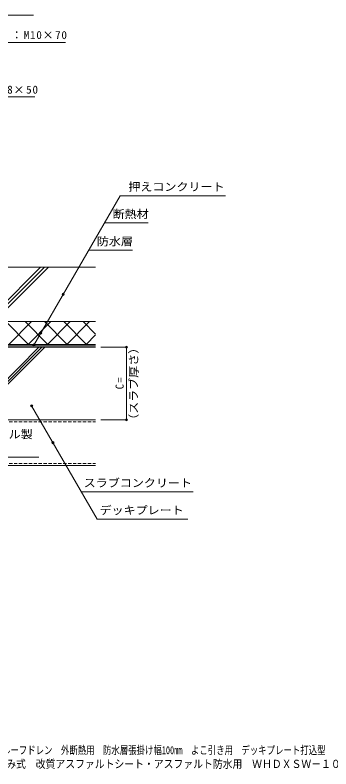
# Model space of a CAD drawing. Units: millimetres at full size, sheet at 1:3; details may follow other scales. Extents: x -440 to 1142, y -825 to 768.
# Drawn here: x 244 to 591, y -825 to 4 of the extents above; entities that cross this region are included whole.
import ezdxf
from ezdxf.enums import TextEntityAlignment as Align

# ---------------------------------------------------------------- set-up
doc = ezdxf.new("R2010")
doc.units = ezdxf.units.MM
doc.header["$LTSCALE"] = 3
doc.header["$PDMODE"] = 32
doc.header["$PDSIZE"] = 2.4
doc.linetypes.add('DASHED1', pattern=[1.8, 1.2, -0.6])
for name, color, linetype, lineweight in [('0-4', 7, 'Continuous', 9), ('0-5', 7, 'Continuous', 9), ('0-7', 7, 'Continuous', 9), ('0-E', 7, 'Continuous', 9), ('0-F', 6, 'Continuous', 5)]:
    doc.layers.add(name, color=color, linetype=linetype, lineweight=lineweight)
doc.layers.add('F-5_F-5ﾚｲﾔ', color=2, linetype='Continuous')
doc.styles.add('ＭＳ ゴシック', font='')
doc.styles.get('ＭＳ ゴシック').set_extended_font_data('MS Gothic')

msp = doc.modelspace()

# ---------------------------------------------------------------- linework, layer by layer
at = {"layer": '0-4'}
for p, q in [((367.004, -361.266), (338.093, -361.266)), ((366.104, -361.266), (366.104, -441.266)), ((367.004, -441.266), (338.093, -441.266))]:
    msp.add_line(p, q, dxfattribs=at)
for p in [(366.104, -361.266), (366.104, -441.266)]:
    msp.add_point(p, dxfattribs=at)
at = {"layer": '0-5'}
for p, q in [((69.485, 3.734), (263.873, 3.734)), ((112.711, -26.266), (299.166, -26.266)), ((142.002, -86.266), (265.42, -86.266)), ((359.16, -194.802), (264.351, -359.015)), ((359.16, -194.802), (474.66, -194.802)), ((341.839, -224.802), (389.839, -224.802)), ((324.519, -254.802), (372.519, -254.802)), ((333.84, -550.342), (261.913, -425.761)), ((128.021, -482.209), (269.948, -482.209)), ((316.519, -520.342), (439.188, -520.342)), ((333.84, -550.342), (433.595, -550.342))]:
    msp.add_line(p, q, dxfattribs=at)
for p in [(296.508, -303.317), (271.994, -345.778), (264.351, -359.015), (261.913, -425.761), (285.298, -466.266)]:
    msp.add_point(p, dxfattribs=at)
at = {"layer": '0-7'}
for p, q in [((5.517, -359.765), (332.093, -359.765)), ((55.109, -358.265), (332.093, -358.265))]:
    msp.add_line(p, q, dxfattribs=at)
at = {"layer": '0-7', "color": 2}
for p, q in [((-97.607, -441.266), (332.093, -441.266)), ((-97.607, -491.266), (332.093, -491.266))]:
    msp.add_line(p, q, dxfattribs=at)
at = {"layer": '0-7', "color": 2, "linetype": 'DASHED1'}
for p, q in [((-97.607, -443.266), (332.093, -443.266)), ((-97.607, -489.266), (332.093, -489.266))]:
    msp.add_line(p, q, dxfattribs=at)
at = {"layer": '0-E'}
for p, q in [((332.093, -333.265), (57.393, -333.265)), ((233.509, -333.265), (258.509, -358.265)), ((236.856, -358.265), (261.856, -333.265)), ((254.723, -333.265), (279.723, -358.265)), ((258.069, -358.265), (283.069, -333.265)), ((275.936, -333.265), (300.936, -358.265)), ((279.282, -358.265), (304.282, -333.265)), ((297.149, -333.265), (322.149, -358.265)), ((300.496, -358.265), (325.496, -333.265)), ((318.362, -333.265), (332.093, -346.996)), ((321.709, -358.265), (332.093, -347.88))]:
    msp.add_line(p, q, dxfattribs=at)
at = {"layer": '0-F'}
for p, q in [((332.093, -273.265), (115.393, -273.265)), ((211.856, -333.265), (271.856, -273.265)), ((216.099, -333.265), (276.099, -273.265)), ((220.342, -333.265), (280.342, -273.265)), ((105.394, -361.266), (332.093, -361.266)), ((269.983, -361.266), (189.983, -441.266)), ((273.165, -361.266), (193.165, -441.266)), ((276.347, -361.266), (196.347, -441.266))]:
    msp.add_line(p, q, dxfattribs=at)

# ---------------------------------------------------------------- texts
at = {"layer": '0-4', "color": 2, "style": 'ＭＳ ゴシック', "width": 1.1}
msp.add_text('（スラブ厚さ）', height=8.798, rotation=90, dxfattribs=at).set_placement((381.104, -447.766), align=Align.BOTTOM_LEFT)
at = {"layer": '0-4', "color": 2, "insert": (363.104, -407.641), "char_height": 8.798, "attachment_point": 7, "rotation": 90, "style": 'ＭＳ ゴシック'}
msp.add_mtext('\\T1.27;\\W0.95;C=', dxfattribs=at)
at = {"layer": '0-5', "color": 2, "style": 'ＭＳ ゴシック', "width": 1.1}
for s, p in [('押えコンクリート', (368.16, -192.155)), ('断熱材', (350.839, -222.155)), ('防水層', (333.519, -252.155)), ('硬質ポリ塩化ビニル製', (131.115, -464.254)), ('スラブコンクリート', (319.188, -517.695)), ('デッキプレート', (336.508, -547.695))]:
    msp.add_text(s, height=8.798, dxfattribs=at).set_placement(p, align=Align.BOTTOM_LEFT)
at = {"layer": '0-5', "color": 2, "char_height": 8.798, "attachment_point": 7, "style": 'ＭＳ ゴシック'}
for s, insert in [('\\T1.15;ステンレス製ボルト：M10×70', (115.38, -23.619)), ('\\T1.16;真鍮ボルト：M8×50', (144.67, -83.619))]:
    msp.add_mtext(s, dxfattribs=dict(at, insert=insert))
at = {"layer": 'F-5_F-5ﾚｲﾔ', "style": 'ＭＳ ゴシック'}
for s, width, p in [('鋳鉄製ルーフドレン\u3000外断熱用\u3000防水層張掛け幅100㎜\u3000よこ引き用\u3000デッキプレート打込型', 0.75, (201.684, -811.423)), ('ねじ込み式\u3000改質アスファルトシート・アスファルト防水用\u3000ＷＨＤＸＳＷ－１００\u3000Ｃ＝指示', 0.9, (201.684, -826.575))]:
    msp.add_text(s, height=8.798, dxfattribs=dict(at, width=width)).set_placement(p, align=Align.BOTTOM_LEFT)

doc.saveas('drawing.dxf')
